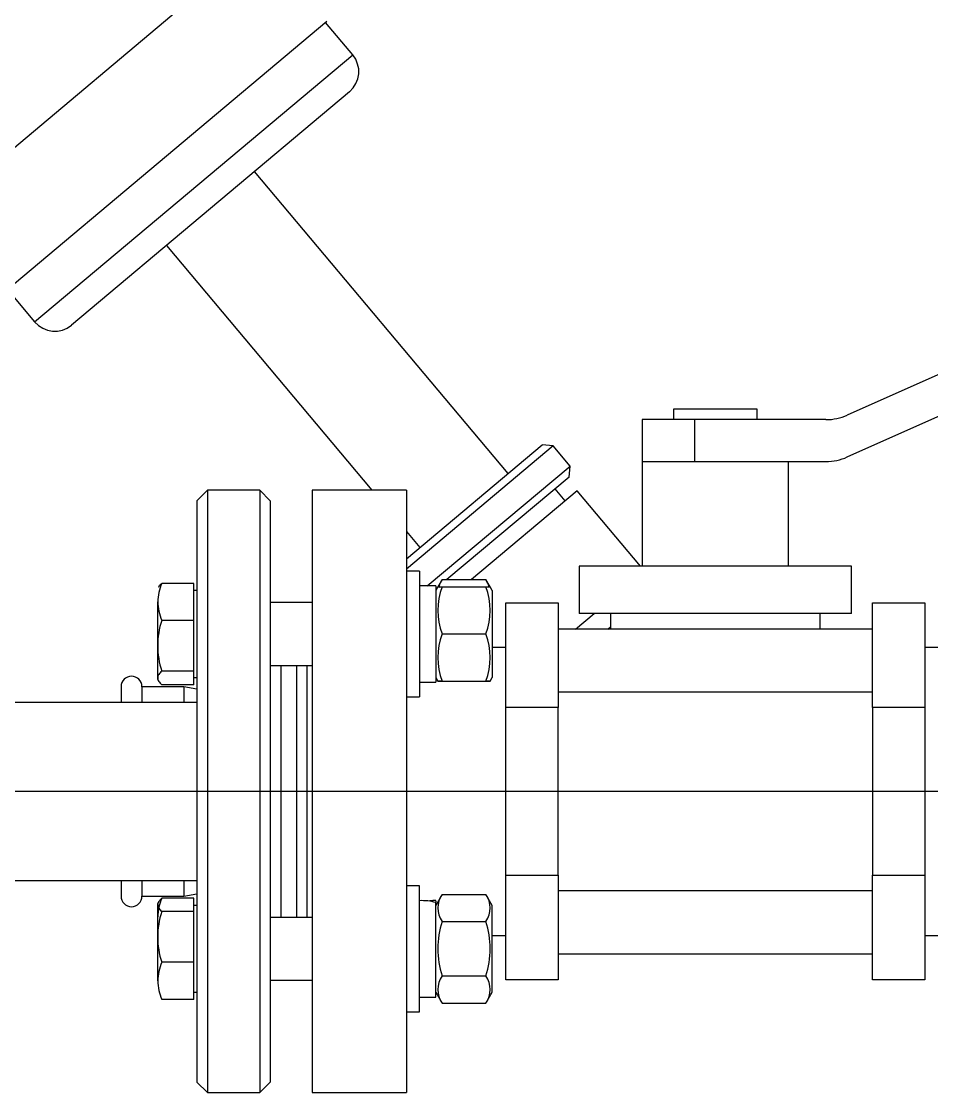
# Model space of a CAD drawing. Extents: x -681219 to -550379, y -242630 to -158199.
# Drawn here: x -638062.1 to -637736.9, y -178498.1 to -178115.5 of the extents above; entities that cross this region are included whole.
import ezdxf
from ezdxf.lldxf.tags import DXFTag

# ---------------------------------------------------------------- set-up
doc = ezdxf.new("R2010")
doc.units = 0
doc.header["$LTSCALE"] = 1000
for name, color, linetype in [('12_GB93', 7, 'CONTINUOUS'), ('12_GB97.1', 7, 'CONTINUOUS'), ('Default', 7, 'CONTINUOUS'), ('DN25-PN4.0_JB88', 7, 'CONTINUOUS'), ('DN25×20_GB3289.2', 7, 'CONTINUOUS'), ('JX00004154', 7, 'CONTINUOUS'), ('M12_GB6170', 7, 'CONTINUOUS'), ('M12×55_GB5782', 7, 'CONTINUOUS'), ('MYGL011000312', 7, 'CONTINUOUS'), ('S01010202512', 7, 'CONTINUOUS'), ('不锈钢法兰D25', 7, 'CONTINUOUS')]:
    doc.layers.add(name, color=color, linetype=linetype)
tags = doc.linetypes.add('CENTER2', pattern=[28.575, 19.05, -3.175, 3.175, -3.175]).pattern_tags.tags
tags[10:11] = [DXFTag(74, 4), DXFTag(75, 0), DXFTag(340, '0'), DXFTag(46, 0.0), DXFTag(50, 0.0), DXFTag(44, 0.0), DXFTag(45, 0.0)]
tags[8:9] = [DXFTag(74, 4), DXFTag(75, 0), DXFTag(340, '0'), DXFTag(46, 0.0), DXFTag(50, 0.0), DXFTag(44, 0.0), DXFTag(45, 0.0)]
tags[6:7] = [DXFTag(74, 4), DXFTag(75, 0), DXFTag(340, '0'), DXFTag(46, 0.0), DXFTag(50, 0.0), DXFTag(44, 0.0), DXFTag(45, 0.0)]
tags[4:5] = [DXFTag(74, 4), DXFTag(75, 0), DXFTag(340, '0'), DXFTag(46, 0.0), DXFTag(50, 0.0), DXFTag(44, 0.0), DXFTag(45, 0.0)]

# ---------------------------------------------------------------- blocks, each defined once
blk = doc.blocks.new('SEANNOT_GROUP57')
at = {"layer": 'Default', "color": 7, "linetype": 'CENTER2'}
blk.add_line((634.561, 521.491), (277.05, 521.491), dxfattribs=at)

msp = doc.modelspace()

# ---------------------------------------------------------------- linework, layer by layer
at = {"layer": '12_GB93', "color": 7, "linetype": 'Continuous'}
for p, q in [((-637914.0654, -178317.1323), (-637919.8635, -178317.1323)), ((-637914.0654, -178317.1323), (-637914.0654, -178351.5465)), ((-637919.8635, -178351.5465), (-637914.0654, -178351.5465)), ((-637914.0654, -178429.5474), (-637914.8686, -178429.5474)), ((-637914.0654, -178429.5661), (-637914.0654, -178430.2613)), ((-637914.0654, -178463.9616), (-637914.0654, -178430.2613)), ((-637919.8635, -178463.9616), (-637914.0654, -178463.9616))]:
    msp.add_line(p, q, dxfattribs=at)
for centre, start_param, end_param in [((-637919.0144, -178446.7545), 0.49500258, 0.83609963), ((-637914.9145, -178446.7545), 0.73736725, 0.85701035)]:
    msp.add_ellipse(centre, major_axis=(12.1835, 12.1835), ratio=0.99733301, start_param=start_param, end_param=end_param, dxfattribs=at)
at = {"layer": '12_GB97.1', "color": 7, "linetype": 'Continuous'}
for p, q in [((-637919.8635, -178311.8953), (-637924.5393, -178311.8953)), ((-637919.8635, -178311.8953), (-637919.8635, -178356.7835)), ((-637924.5393, -178356.7835), (-637919.8635, -178356.7835)), ((-637919.8635, -178424.3104), (-637924.5393, -178424.3104)), ((-637919.8635, -178469.1986), (-637919.8635, -178424.3104)), ((-637924.5393, -178469.1986), (-637919.8635, -178469.1986))]:
    msp.add_line(p, q, dxfattribs=at)
at = {"layer": 'DN25-PN4.0_JB88', "color": 7, "linetype": 'Continuous'}
msp.add_line((-637963.8165, -178345.5614), (-637963.8165, -178435.5325), dxfattribs=at)
at = {"layer": 'DN25×20_GB3289.2', "color": 7, "linetype": 'Continuous'}
for p, q in [((-638026.4729, -178353.1401), (-638026.4729, -178358.7512)), ((-638018.9915, -178353.1401), (-638018.9915, -178358.7512)), ((-638004.0288, -178353.1401), (-638018.9915, -178353.1401)), ((-638004.0288, -178353.1401), (-638004.0288, -178358.7512)), ((-637999.353, -178354.0015), (-638004.0288, -178353.1401)), ((-638026.4729, -178422.3427), (-638026.4729, -178427.9538)), ((-638018.9915, -178422.3427), (-638018.9915, -178427.9538)), ((-638004.0288, -178422.3427), (-638004.0288, -178427.9538)), ((-638018.9915, -178427.9538), (-638004.0288, -178427.9538)), ((-638004.0288, -178427.9538), (-637999.353, -178427.0924))]:
    msp.add_line(p, q, dxfattribs=at)
for centre, start, end in [((-638022.7322, -178353.1401), 0, 180), ((-638022.7322, -178427.9538), 180, 0)]:
    msp.add_arc(centre, 3.7407, start, end, dxfattribs=at)
at = {"layer": 'JX00004154', "color": 7, "linetype": 'Continuous'}
for p, q in [((-638120.2231, -178207.101), (-637948.2914, -178062.8332)), ((-637952.902, -178115.5331), (-638067.5232, -178211.7116)), ((-637943.7251, -178127.4827), (-637953.4008, -178115.9516)), ((-638057.3487, -178222.8242), (-637943.7251, -178127.4827)), ((-637944.8778, -178140.6577), (-638044.1737, -178223.9769)), ((-637888.1961, -178277.0289), (-637978.7653, -178169.0927)), ((-638010.2861, -178195.5418), (-637936.898, -178283.0024)), ((-638067.0244, -178211.2931), (-638057.3487, -178222.8242)), ((-637924.5393, -178307.5245), (-637876.0176, -178266.81)), ((-637872.0651, -178267.1557), (-637924.5393, -178311.1869)), ((-637872.0651, -178267.1557), (-637876.0176, -178266.81)), ((-637866.0539, -178274.3196), (-637872.0651, -178267.1557)), ((-637917.0761, -178317.1323), (-637866.0539, -178274.3196)), ((-637866.3997, -178278.2721), (-637866.0539, -178274.3196)), ((-637866.3997, -178278.2721), (-637910.0533, -178314.9018)), ((-637863.5094, -178283.1715), (-637901.3241, -178314.9018)), ((-637867.8077, -178286.7782), (-637871.4144, -178282.4799)), ((-637840.895, -178310.1223), (-637863.5094, -178283.1715)), ((-637924.5393, -178297.7309), (-637919.7169, -178303.478)), ((-637913.4839, -178317.7804), (-637914.0654, -178318.2683)), ((-637864.1813, -178332.5664), (-637857.4944, -178326.9554)), ((-637852.5424, -178332.5664), (-637851.5961, -178331.7723))]:
    msp.add_line(p, q, dxfattribs=at)
for centre, start, end in [((-637950.8889, -178133.4939), 310, 40), ((-638050.1849, -178216.813), 220, 310)]:
    msp.add_arc(centre, 9.3517, start, end, dxfattribs=at)
at = {"layer": 'M12_GB6170', "color": 7, "linetype": 'Continuous'}
for p, q in [((-637913.3095, -178317.5063), (-637914.0654, -178318.8156)), ((-637911.8056, -178314.9016), (-637913.3095, -178317.5063)), ((-637911.8059, -178317.4804), (-637896.1253, -178317.4804)), ((-637911.8057, -178314.9018), (-637896.1255, -178314.9018)), ((-637894.6217, -178317.5063), (-637896.1256, -178314.9016)), ((-637893.8658, -178318.8156), (-637894.6217, -178317.5063)), ((-637893.8658, -178318.8156), (-637893.8658, -178349.8632)), ((-637911.8057, -178334.2875), (-637896.1255, -178334.2875)), ((-637914.0654, -178349.8632), (-637913.3095, -178351.1725)), ((-637911.8059, -178351.1465), (-637896.1253, -178351.1465)), ((-637911.8059, -178351.1984), (-637896.1253, -178351.1984)), ((-637894.6217, -178351.1725), (-637893.8658, -178349.8632)), ((-637911.8056, -178427.3167), (-637914.0654, -178431.2307)), ((-637911.8057, -178427.3168), (-637896.1255, -178427.3168)), ((-637893.8658, -178431.2307), (-637896.1256, -178427.3167)), ((-637893.8658, -178462.2783), (-637893.8658, -178431.2307)), ((-637911.8059, -178436.9907), (-637896.1253, -178436.9907)), ((-637911.8059, -178456.4284), (-637896.1253, -178456.4284)), ((-637914.0654, -178462.2783), (-637911.8056, -178466.1923)), ((-637896.1256, -178466.1923), (-637893.8658, -178462.2783)), ((-637911.8057, -178466.1921), (-637896.1255, -178466.1921))]:
    msp.add_line(p, q, dxfattribs=at)
for centre, radius, start, end in [((-637888.8607, -178325.8836), 24.4356, 159.885843, 200.11584), ((-637904.6632, -178319.7389), 8.6263, 145.892924, 167.351658), ((-637903.2681, -178319.7389), 8.6263, 15.113878, 34.106926), ((-637919.0704, -178325.8836), 24.4355, 339.8841, 20.114217), ((-637888.7146, -178342.7173), 24.5817, 159.944487, 200.053834), ((-637919.2167, -178342.7173), 24.5818, 339.946226, 20.055452), ((-637904.6632, -178432.154), 8.6263, 145.892924, 214.104151), ((-637903.2681, -178432.154), 8.6263, 325.895998, 34.106926), ((-637880.8855, -178446.7095), 32.4119, 162.551187, 197.448813), ((-637927.0457, -178446.7095), 32.4119, 342.551187, 17.448813), ((-637904.517, -178461.3101), 8.7727, 146.188286, 213.814612), ((-637903.4142, -178461.3101), 8.7727, 326.185241, 33.811862)]:
    msp.add_arc(centre, radius, start, end, dxfattribs=at)
for points, knots in [([(-637913.3094, -178317.5061), (-637913.3068, -178317.504), (-637913.2719, -178317.5019), (-637913.1357, -178317.4976), (-637913.0325, -178317.4954), (-637912.6372, -178317.4889), (-637912.2595, -178317.4846), (-637911.8059, -178317.4804)], [0.504655239, 0.504655239, 0.504655239, 0.504655239, 0.625, 0.625, 0.75, 0.75, 1, 1, 1, 1]), ([(-637896.1253, -178317.4804), (-637895.6717, -178317.4846), (-637895.294, -178317.4889), (-637894.8987, -178317.4954), (-637894.7955, -178317.4976), (-637894.6593, -178317.5019), (-637894.6244, -178317.504), (-637894.6218, -178317.5061)], [0, 0, 0, 0, 0.25, 0.25, 0.375, 0.375, 0.495344761, 0.495344761, 0.495344761, 0.495344761]), ([(-637911.8059, -178351.1465), (-637912.2595, -178351.1507), (-637912.6372, -178351.1549), (-637913.0325, -178351.1614), (-637913.1357, -178351.1636), (-637913.2745, -178351.168), (-637913.3095, -178351.1702), (-637913.3097, -178351.1768), (-637913.1686, -178351.1811), (-637912.6452, -178351.1898), (-637912.2623, -178351.1941), (-637911.8059, -178351.1984)], [0, 0, 0, 0, 0.25, 0.25, 0.375, 0.375, 0.5, 0.5, 0.75, 0.75, 1, 1, 1, 1]), ([(-637896.1253, -178351.1984), (-637895.6689, -178351.1941), (-637895.286, -178351.1898), (-637894.7626, -178351.1811), (-637894.6215, -178351.1768), (-637894.6218, -178351.1702), (-637894.6567, -178351.168), (-637894.7955, -178351.1636), (-637894.8987, -178351.1614), (-637895.294, -178351.1549), (-637895.6717, -178351.1507), (-637896.1253, -178351.1465)], [0, 0, 0, 0, 0.25, 0.25, 0.5, 0.5, 0.625, 0.625, 0.75, 0.75, 1, 1, 1, 1])]:
    msp.add_open_spline(points, degree=3, knots=knots, dxfattribs=at)
at = {"layer": 'M12×55_GB5782', "color": 7, "linetype": 'Continuous'}
for p, q in [((-638000.4752, -178316.2337), (-638011.9316, -178316.2337)), ((-638000.4752, -178329.4434), (-638000.4752, -178316.2337)), ((-637999.353, -178318.8156), (-638000.4752, -178318.8156)), ((-638013.3805, -178350.5608), (-638013.3805, -178322.8385)), ((-637958.2055, -178323.1174), (-637973.1682, -178323.1174)), ((-638000.4752, -178329.4434), (-638011.9316, -178329.4434)), ((-638000.4752, -178347.5491), (-638000.4752, -178329.4434)), ((-638000.4752, -178347.5491), (-638011.9313, -178347.5491)), ((-638000.4752, -178352.4452), (-638000.4752, -178347.5491)), ((-637973.1682, -178345.5614), (-637958.2055, -178345.5614)), ((-638000.4752, -178352.4452), (-638011.9316, -178352.4452)), ((-638000.4752, -178349.8632), (-637999.353, -178349.8632)), ((-638000.4752, -178428.6488), (-638011.9316, -178428.6488)), ((-638000.4752, -178428.6746), (-638011.9316, -178428.6746)), ((-638000.4752, -178428.6746), (-638000.4752, -178428.6488)), ((-638000.4752, -178433.474), (-638000.4752, -178428.6746)), ((-638013.3805, -178458.1941), (-638013.3805, -178430.5331)), ((-637999.353, -178431.2307), (-638000.4752, -178431.2307)), ((-638000.4752, -178433.474), (-638011.9313, -178433.474)), ((-638000.4752, -178451.5539), (-638000.4752, -178433.474)), ((-637958.2055, -178435.5325), (-637973.1682, -178435.5325)), ((-638000.4752, -178451.5539), (-638011.9316, -178451.5539)), ((-638000.4752, -178464.8344), (-638000.4752, -178451.5539)), ((-637973.1682, -178457.9765), (-637958.2055, -178457.9765)), ((-638000.4752, -178462.2783), (-637999.353, -178462.2783)), ((-638000.4752, -178464.8344), (-638011.9316, -178464.8344)), ((-638000.4752, -178464.8602), (-638011.9316, -178464.8602)), ((-638000.4752, -178464.8602), (-638000.4752, -178464.8344))]:
    msp.add_line(p, q, dxfattribs=at)
for centre, radius, start, end in [((-637996.0869, -178323.171), 17.2969, 156.354557, 178.898576), ((-637996.1014, -178322.5092), 17.2823, 181.091783, 203.655084), ((-637984.1342, -178338.4959), 29.2342, 161.961593, 198.039913), ((-637995.9155, -178435.6477), 17.4682, 156.47271, 178.908218), ((-637984.2156, -178442.5143), 29.1528, 161.934726, 198.063766), ((-637995.9155, -178458.527), 17.4682, 156.47271, 178.908218), ((-637995.9301, -178457.8645), 17.4536, 181.082221, 203.53685)]:
    msp.add_arc(centre, radius, start, end, dxfattribs=at)
for points, knots in [([(-638013.037, -178317.523), (-638013.022, -178317.4973), (-638013.0066, -178317.4716), (-638012.7383, -178317.0374), (-638012.3736, -178316.6339), (-638011.9316, -178316.2337)], [0.734263405, 0.734263405, 0.734263405, 0.734263405, 0.75, 0.75, 1, 1, 1, 1]), ([(-638011.9313, -178347.5491), (-638012.3728, -178347.9488), (-638012.7366, -178348.3515), (-638013.2407, -178349.1651), (-638013.3793, -178349.5762), (-638013.3808, -178350.2006), (-638013.347, -178350.4097), (-638013.2149, -178350.8233), (-638013.1169, -178351.0287), (-638012.7383, -178351.6414), (-638012.3736, -178352.0449), (-638011.9316, -178352.4452)], [0, 0, 0, 0, 0.25, 0.25, 0.5, 0.5, 0.625, 0.625, 0.75, 0.75, 1, 1, 1, 1]), ([(-638011.9316, -178428.6746), (-638012.373, -178429.0665), (-638012.7368, -178429.4612), (-638013.2408, -178430.2587), (-638013.3793, -178430.6617), (-638013.3808, -178431.2738), (-638013.3469, -178431.4788), (-638013.2149, -178431.8842), (-638013.1168, -178432.0856), (-638012.7381, -178432.6861), (-638012.3733, -178433.0817), (-638011.9313, -178433.474)], [0, 0, 0, 0, 0.25, 0.25, 0.5, 0.5, 0.625, 0.625, 0.75, 0.75, 1, 1, 1, 1])]:
    msp.add_open_spline(points, degree=3, knots=knots, dxfattribs=at)
at = {"layer": 'MYGL011000312', "color": 7, "linetype": 'Continuous'}
for p, q in [((-637999.353, -178358.7512), (-638808.2753, -178358.7512)), ((-638808.2753, -178422.3427), (-637999.353, -178422.3427))]:
    msp.add_line(p, q, dxfattribs=at)
at = {"layer": 'S01010202512', "color": 7, "linetype": 'Continuous'}
for p, q in [((-637673.8126, -178214.4896), (-637767.0678, -178256.1277)), ((-637767.0678, -178271.0904), (-637673.8126, -178229.4524)), ((-637799.2265, -178254.0121), (-637829.152, -178254.0121)), ((-637829.152, -178254.0121), (-637829.152, -178257.7528)), ((-637799.2265, -178257.7528), (-637799.2265, -178254.0121)), ((-637821.6706, -178257.7528), (-637840.374, -178257.7528)), ((-637840.374, -178257.7528), (-637840.374, -178272.7155)), ((-637821.6706, -178257.7528), (-637821.6706, -178272.7155)), ((-637774.6932, -178257.7528), (-637821.6706, -178257.7528)), ((-637840.374, -178272.7155), (-637795.8637, -178272.7155)), ((-637840.374, -178272.7155), (-637840.374, -178310.1223)), ((-637795.8637, -178272.7155), (-637774.6932, -178272.7155)), ((-637788.0045, -178310.1223), (-637788.0045, -178272.7155)), ((-637958.2055, -178283.0024), (-637958.2055, -178498.0915)), ((-637924.5393, -178283.0024), (-637958.2055, -178283.0024)), ((-637924.5393, -178283.0024), (-637924.5393, -178498.0915)), ((-637765.5604, -178310.1223), (-637862.8181, -178310.1223)), ((-637862.8181, -178310.1223), (-637862.8181, -178326.9554)), ((-637765.5604, -178326.9554), (-637765.5604, -178310.1223)), ((-637889.0029, -178323.2147), (-637870.2995, -178323.2147)), ((-637889.0029, -178360.6215), (-637889.0029, -178323.2147)), ((-637870.2995, -178323.2147), (-637870.2995, -178360.6215)), ((-637758.079, -178360.6215), (-637758.079, -178323.2147)), ((-637758.079, -178323.2147), (-637739.3756, -178323.2147)), ((-637739.3756, -178323.2147), (-637739.3756, -178360.6215)), ((-637765.5604, -178326.9554), (-637862.8181, -178326.9554)), ((-637851.5961, -178326.9554), (-637851.5961, -178332.5664)), ((-637776.7824, -178332.5664), (-637776.7824, -178326.9554)), ((-637758.079, -178332.5664), (-637870.2995, -178332.5664)), ((-637889.0029, -178339.1126), (-637893.8658, -178339.1126)), ((-637734.5127, -178339.1126), (-637739.3756, -178339.1126)), ((-637960.0758, -178345.5614), (-637960.0758, -178435.5325)), ((-637870.2995, -178355.0105), (-637758.079, -178355.0105)), ((-637870.2995, -178360.6215), (-637889.0029, -178360.6215)), ((-637889.0029, -178420.4724), (-637889.0029, -178360.6215)), ((-637870.2995, -178420.4724), (-637870.2995, -178360.6215)), ((-637758.079, -178360.6215), (-637758.079, -178420.4724)), ((-637739.3756, -178360.6215), (-637758.079, -178360.6215)), ((-637739.3756, -178360.6215), (-637739.3756, -178420.4724)), ((-637889.0029, -178420.4724), (-637870.2995, -178420.4724)), ((-637889.0029, -178457.8792), (-637889.0029, -178420.4724)), ((-637870.2995, -178420.4724), (-637870.2995, -178457.8792)), ((-637758.079, -178457.8792), (-637758.079, -178420.4724)), ((-637758.079, -178420.4724), (-637739.3756, -178420.4724)), ((-637739.3756, -178420.4724), (-637739.3756, -178457.8792)), ((-637758.079, -178426.0834), (-637870.2995, -178426.0834)), ((-637893.8658, -178441.9813), (-637889.0029, -178441.9813)), ((-637739.3756, -178441.9813), (-637734.5127, -178441.9813)), ((-637870.2995, -178448.5275), (-637758.079, -178448.5275)), ((-637870.2995, -178457.8792), (-637889.0029, -178457.8792)), ((-637739.3756, -178457.8792), (-637758.079, -178457.8792)), ((-637958.2055, -178498.0915), (-637924.5393, -178498.0915))]:
    msp.add_line(p, q, dxfattribs=at)
for centre in [(-637774.6932, -178239.0494), (-637774.6932, -178254.0121)]:
    msp.add_arc(centre, 18.7034, 270, 294.06057, dxfattribs=at)
at = {"layer": '不锈钢法兰D25', "color": 7, "linetype": 'Continuous'}
for p, q in [((-637995.6123, -178283.0024), (-637999.353, -178286.743)), ((-637995.6123, -178283.0024), (-637995.6123, -178498.0915)), ((-637976.9089, -178283.0024), (-637995.6123, -178283.0024)), ((-637976.9089, -178283.0024), (-637976.9089, -178498.0915)), ((-637973.1682, -178286.743), (-637976.9089, -178283.0024)), ((-637999.353, -178286.743), (-637999.353, -178494.3509)), ((-637973.1682, -178286.743), (-637973.1682, -178494.3509)), ((-637969.4275, -178345.5614), (-637969.4275, -178435.5325)), ((-637999.353, -178494.3509), (-637995.6123, -178498.0915)), ((-637976.9089, -178498.0915), (-637973.1682, -178494.3509)), ((-637995.6123, -178498.0915), (-637976.9089, -178498.0915))]:
    msp.add_line(p, q, dxfattribs=at)

# ---------------------------------------------------------------- block references
at = {"layer": 'Default', "xscale": 18.70340592646163, "yscale": 18.70340592646163, "zscale": 18.70340592646163}
msp.add_blockref('SEANNOT_GROUP57', (-644773.0012, -188144.197), dxfattribs=at)

doc.saveas('drawing.dxf')
